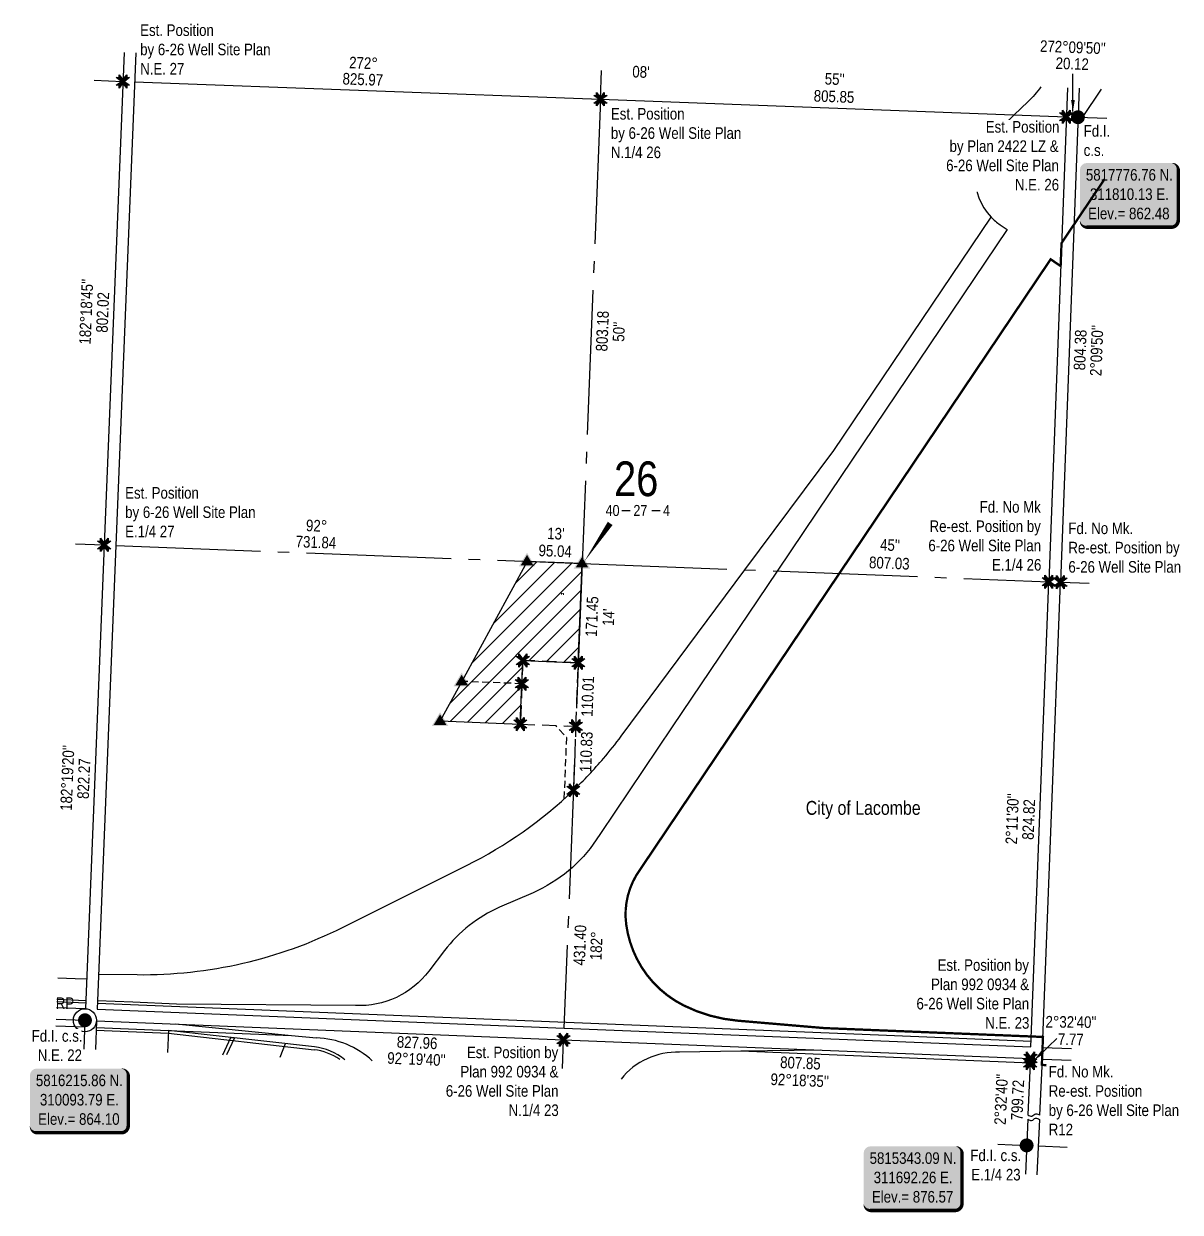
# Model space of a CAD drawing. Extents: x 305804 to 313700, y 5815814 to 5821728.
# Drawn here: x 306374 to 308373, y 5815814 to 5817868 of the extents above; entities that cross this region are included whole.
import ezdxf
from ezdxf.enums import TextEntityAlignment as Align

# ---------------------------------------------------------------- set-up
doc = ezdxf.new("R2010")
doc.units = 0
doc.header["$LTSCALE"] = 5
for name, pattern in [('BORDER', [44.45, 12.7, -6.35, 12.7, -6.35, 0, -6.35]), ('foc-ACCESSROAD', [3.75, 2.5, -1.25]), ('foc-QUARTERLINE', [33, 25, -3, 2, -3]), ('foc-TRAV', [1.875, 1.25, -0.625])]:
    doc.linetypes.add(name, pattern=pattern)
for name, color, linetype in [('10', 1, 'Continuous'), ('35', 37, 'Continuous'), ('9', 3, 'Continuous'), ('C-AR', 13, 'foc-ACCESSROAD'), ('C-WS', 13, 'foc-ACCESSROAD'), ('C-WS-S', 8, 'Continuous'), ('DETAIL-T', 7, 'Continuous'), ('L-33', 7, 'Continuous'), ('L-BD', 7, 'Continuous'), ('L-BD1', 253, 'Continuous'), ('L-MON', 1, 'Continuous'), ('L-QSEC', 8, 'foc-QUARTERLINE'), ('L-SEC', 7, 'Continuous'), ('L-SECLBL', 7, 'Continuous'), ('L-TITLEDB', 4, 'Continuous'), ('P-PROPOSED', 10, 'Continuous'), ('P-PROPOSED-EXISTING-H', 59, 'Continuous'), ('P-TRAV', 4, 'foc-TRAV')]:
    doc.layers.add(name, color=color, linetype=linetype)
doc.layers.add('AS-BOUNDARY', color=7, linetype='BORDER', lineweight=60, true_color=0xcc33ff)
doc.layers.add('AS-GENERAL', color=48, linetype='Continuous', lineweight=18)
doc.styles.add('240', font='ARIALN.TTF', dxfattribs={"height": 30})
doc.styles.add('80', font='ARIALN.TTF', dxfattribs={"height": 10})
doc.styles.add('80CG', font='ARIALN.TTF', dxfattribs={"height": 10})
doc.styles.add('80L', font='ARIALN.TTF', dxfattribs={"height": 10})
doc.styles.add('SIMPLEX', font='ARIALN.TTF')
doc.dimstyles.new('Compass 5 000', dxfattribs={"dimscale": 5, "dimtxt": 9, "dimasz": 2, "dimexe": 0.2, "dimexo": 0.0625, "dimgap": 0.5, "dimtad": 0, "dimtih": 1, "dimtoh": 1, "dimzin": 0, "dimdsep": 46, "dimtxsty": '80CG', "dimcen": 0.1, "dimse1": 1, "dimse2": 1, "dimclrd": 256, "dimclrt": 256, "dimaunit": 1, "dimadec": 4, "dimazin": 0, "dimtfac": 0.06, "dimtofl": 0, "dimtmove": 0, "dimatfit": 1, "dimfxl": 0.2, "dimtolj": 1, "dimtzin": 0, "dimlwd": -1, "dimarcsym": 0})

# ---------------------------------------------------------------- blocks, each defined once
blk = doc.blocks.new('L-SECLBL')
at = {"layer": '9', "color": 7}
for p, q in [((-5.1, -27.8), (-12.3, -27.8)), ((20.7, -27.8), (13.5, -27.8))]:
    blk.add_line(p, q, dxfattribs=at)
at = {"layer": '10', "color": 2, "style": 'SIMPLEX'}
blk.add_attdef('SEC', text='', height=30, dxfattribs=at).set_placement((0, 0), align=Align.MIDDLE)
at = {"layer": '10', "color": 5, "style": '80L'}
blk.add_attdef('TWP', text='', height=9.5, dxfattribs=at).set_placement((-14.4, -27.4), align=Align.MIDDLE_RIGHT)
blk.add_attdef('RGE', text='', height=9.5, dxfattribs=at).set_placement((3.6, -27.4), align=Align.MIDDLE_CENTER)
blk.add_attdef('MER', text='', height=9.5, dxfattribs=at).set_placement((23.2, -27.4), align=Align.MIDDLE_LEFT)
blk = doc.blocks.new('TEMP')
h = blk.add_hatch(color=255)
h.dxf.hatch_style = 1
h.paths.add_polyline_path([(0, 0.25), (-0.67, 1.15), (-0.67, 0.67), (-1.15, 0.67), (-0.25, 0), (-1.15, -0.67), (-0.67, -0.67), (-0.67, -1.15), (0, -0.25), (0.67, -1.15), (0.67, -0.67), (1.15, -0.67), (0.25, 0), (1.15, 0.67), (0.67, 0.67), (0.67, 1.15)])
h.paths.add_polyline_path([(0.57, 0.85), (0.57, 0.57), (0.85, 0.57), (0.08, 0), (0.85, -0.57), (0.57, -0.57), (0.57, -0.85), (0, -0.08), (-0.57, -0.85), (-0.57, -0.57), (-0.85, -0.57), (-0.08, 0), (-0.85, 0.57), (-0.57, 0.57), (-0.57, 0.85), (0, 0.08)], flags=16)
h = blk.add_hatch(color=1)
h.dxf.hatch_style = 1
h.paths.add_polyline_path([(0, 0.08), (-0.57, 0.85), (-0.57, 0.57), (-0.85, 0.57), (-0.08, 0), (-0.85, -0.57), (-0.57, -0.57), (-0.57, -0.85), (0, -0.08), (0.57, -0.85), (0.57, -0.57), (0.85, -0.57), (0.08, 0), (0.85, 0.57), (0.57, 0.57), (0.57, 0.85)])
at = {"color": 1}
for p, q in [((-0.08, 0), (0.08, 0)), ((0, 0.08), (0, -0.08))]:
    blk.add_line(p, q, dxfattribs=at)
at = {"color": 255, "flags": 128}
blk.add_lwpolyline([(-0.25, 0), (-1.15, 0.67), (-0.67, 0.67), (-0.67, 1.15), (0, 0.25), (0.67, 1.15), (0.67, 0.67), (1.15, 0.67), (0.25, 0), (1.15, -0.67), (0.67, -0.67), (0.67, -1.15), (0, -0.25), (-0.67, -1.15), (-0.67, -0.67), (-1.15, -0.67)], close=True, dxfattribs=at)
at = {"color": 1, "flags": 128}
blk.add_lwpolyline([(-0.08, 0), (-0.85, 0.57), (-0.57, 0.57), (-0.57, 0.85), (0, 0.08), (0.57, 0.85), (0.57, 0.57), (0.85, 0.57), (0.08, 0), (0.85, -0.57), (0.57, -0.57), (0.57, -0.85), (0, -0.08), (-0.57, -0.85), (-0.57, -0.57), (-0.85, -0.57)], close=True, dxfattribs=at)
blk = doc.blocks.new('fdia')
at = {"color": 255, "const_width": 1}
blk.add_lwpolyline([(-0.5, 0, 1), (0.5, 0, 1)], format="xyb", close=True, dxfattribs=at)
blk = doc.blocks.new('Fdiaa')
blk.add_blockref('fdia', (0, 0))
blk = doc.blocks.new('fdib')
at = {"color": 1, "const_width": 1.6}
blk.add_lwpolyline([(-0.4, 0, 1), (0.4, 0, 1)], format="xyb", close=True, dxfattribs=at)
at = {"color": 1}
blk.add_circle((0, 0), 0.8, dxfattribs=at)
blk = doc.blocks.new('Fdibb')
blk.add_blockref('fdib', (0, 0))
blk = doc.blocks.new('fdicc')
for name in ['Fdibb', 'Fdiaa']:
    blk.add_blockref(name, (0, 0))
blk = doc.blocks.new('FDI')
blk.add_blockref('fdicc', (0, 0))
blk = doc.blocks.new('STRIA')
blk.add_hatch(color=255).paths.add_polyline_path([(-0.04, 1.52), (-1.47, -0.87), (1.39, -0.87)])
blk = doc.blocks.new('STRIAA')
blk.add_blockref('STRIA', (0, 0))
blk = doc.blocks.new('STRIB')
at = {"color": 1}
blk.add_solid([(-1.12, -0.67), (-0.04, 1.13), (1.04, -0.67)], dxfattribs=at)
blk = doc.blocks.new('STRIBB')
blk.add_blockref('STRIB', (0, 0))
blk = doc.blocks.new('STRICC')
for name in ['STRIAA', 'STRIBB']:
    blk.add_blockref(name, (0, 0))
blk = doc.blocks.new('fdspike')
blk.add_blockref('STRICC', (0, 0))
blk = doc.blocks.new('*U453')
h = blk.add_hatch(color=254)
edge = h.paths.add_edge_path()
edge.add_line((-36.5, -28.5), (36.5, -28.5))
edge.add_arc((36.5, -22.5), 6, 270, 360)
edge.add_line((42.5, -22.5), (42.5, 21))
edge.add_arc((36.5, 21), 6, 0, 90)
edge.add_line((36.5, 27), (-36.5, 27))
edge.add_arc((-36.5, 21), 6, 90, 180)
edge.add_line((-42.5, 21), (-42.5, -22.5))
edge.add_arc((-36.5, -22.5), 6, 180, 270)
at = {"color": 1, "flags": 128}
blk.add_lwpolyline([(-36.5, -28.5, 3, 3, 0), (36.5, -28.5, 3, 3, 0.414214), (42.5, -22.5, 3, 3, 0), (42.5, 21, 3, 0, 0.414214), (36.5, 27, 0, 0, 0), (-36.5, 27, 0, 0, 0.414214), (-42.5, 21, 0, 0, 0), (-42.5, -22.5, 0, 3, 0.414214)], format="xyseb", close=True, dxfattribs=at)
blk.add_lwpolyline([(-29.9, -21, 0, 10, 0), (0, 0, 5, 5, 0)], format="xyseb", dxfattribs=at)
at = {"color": 1, "style": '80'}
blk.add_attdef('ENTER_TEXT_001', (-36, -5), '', height=10, dxfattribs=at)
blk = doc.blocks.new('*U454')
at = {"layer": '35', "color": 3}
blk.add_circle((0, 0), 10, dxfattribs=at)
at = {"layer": '35', "color": 3, "style": '80'}
blk.add_attdef('RP_001', (-25.2, 9.7), '', height=10, dxfattribs=at)

msp = doc.modelspace()

# ---------------------------------------------------------------- hatches: boundary and pattern name
at = {"layer": 'P-PROPOSED-EXISTING-H'}
h = msp.add_hatch(dxfattribs=at)
h.set_pattern_fill('ANSI31', color=256, scale=6.999344)
h.set_pattern_definition([(45, (719.102, 636.76), (-15.713974375, 15.713974375), [])])
h.paths.add_polyline_path([(307131.537, 5816731.729), (307094.21, 5816663.287), (307232.564, 5816657.851), (307235.31, 5816727.627), (307236.885, 5816767.768), (307332.811, 5816764.003), (307339.549, 5816935.361), (307244.59, 5816939.06)])

# ---------------------------------------------------------------- linework, layer by layer
at = {"layer": 'AS-BOUNDARY', "const_width": 4, "flags": 128}
msp.add_lwpolyline([(308141.898, 5816067.944), (308133.998, 5816069.11), (308135.953, 5816117.115), (307825.629, 5816129.674), (307757.923, 5816132.427), (307608.633, 5816145.191, -0.09477092), (307515.021, 5816171.529, -0.16201612), (307433.782, 5816252.621, -0.08201397), (307415.68, 5816310.849, -0.19566585), (307440.174, 5816407.298), (307537.264, 5816551.619), (307571.104, 5816601.921), (307783.74, 5816918.002), (307843.167, 5817006.338), (307933.851, 5817141.138), (308149.223, 5817461.287), (308166.486, 5817449.572), (308168.003, 5817489.336), (308242.327, 5817599.799)], format="xyb", dxfattribs=at)
at = {"layer": 'AS-GENERAL', "ltscale": 2, "flags": 128}
msp.add_lwpolyline([(307303.519, 5816882.065), (307303.723, 5816884.003), (307306.919, 5816883.777), (307307.388, 5816881.491)], dxfattribs=at)
at = {"layer": 'C-AR', "flags": 128}
msp.add_lwpolyline([(307308.574, 5816528.72), (307312.734, 5816634.673), (307293.536, 5816655.44)], dxfattribs=at)
at = {"layer": 'C-AR', "ltscale": 2, "flags": 128}
msp.add_lwpolyline([(307313.518, 5816654.656), (307328.508, 5816654.136), (307324.161, 5816543.401)], dxfattribs=at)
at = {"layer": 'C-WS', "ltscale": 2}
msp.add_lwpolyline([(307235.309, 5816727.618), (307232.571, 5816657.832), (307328.497, 5816654.068), (307332.811, 5816764.003), (307236.885, 5816767.768)], close=True, dxfattribs=at)
at = {"layer": 'L-BD', "flags": 128}
for points in [[(308110.041, 5815982.758, 0.09819619), (308113.365, 5815980.803, 0.11502491), (308116.651, 5815980.451, 0.18910183), (308120.09, 5815982.312, -0.18910183), (308123.529, 5815984.172, -0.11502491), (308126.815, 5815983.82, -0.09819619), (308130.139, 5815981.865)], [(308109.703, 5815975.153, 0.09819619), (308113.027, 5815973.197, 0.11502491), (308116.313, 5815972.845, 0.18910183), (308119.752, 5815974.706, -0.18910183), (308123.191, 5815976.567, -0.11502491), (308126.476, 5815976.214, -0.09819619), (308129.801, 5815974.259)]]:
    msp.add_lwpolyline(points, format="xyb", dxfattribs=at)
at = {"layer": 'L-QSEC', "ltscale": 2, "flags": 128}
for points in [[(307371.056, 5817737.839), (307373.017, 5817787.793)], [(307371.056, 5817737.839), (307339.549, 5816935.353)], [(306463.459, 5816969.482), (306513.37, 5816967.538)], [(306533.473, 5816966.755), (307339.549, 5816935.361)], [(307339.549, 5816935.361), (307308.027, 5816132.472)], [(307339.549, 5816935.361), (308145.881, 5816903.958)], [(308165.984, 5816903.175), (308215.76, 5816901.236)], [(307305.273, 5816062.382), (307307.238, 5816112.369)]]:
    msp.add_lwpolyline(points, dxfattribs=at)
at = {"layer": 'L-SEC', "ltscale": 2, "flags": 128}
for points in [[(306547.763, 5817818.774), (306513.37, 5816967.538)], [(306567.867, 5817818.019), (306533.472, 5816966.726)], [(306495.784, 5817770.695), (306545.744, 5817768.819)], [(306565.848, 5817768.065), (307371.056, 5817737.839)], [(308178.152, 5817757.568), (308145.878, 5816903.883)], [(308198.255, 5817756.813), (308165.982, 5816903.123)], [(307371.056, 5817737.839), (308176.263, 5817707.613)], [(308196.367, 5817706.859), (308246.327, 5817704.983)], [(306513.37, 5816967.538), (306480.855, 5816166.113)], [(306533.472, 5816966.723), (306500.956, 5816165.295)], [(308115.125, 5816099.902), (308145.912, 5816903.937)], [(308135.227, 5816099.091), (308166.016, 5816903.168)], [(306430.897, 5816168.145), (306480.855, 5816166.113)], [(306500.956, 5816165.295), (307308.055, 5816132.47)], [(306430.08, 5816148.043), (306480.039, 5816146.011)], [(306480.039, 5816146.011), (306478.01, 5816096)], [(306500.141, 5816145.194), (306498.112, 5816095.187)], [(306500.141, 5816145.194), (307307.238, 5816112.369)], [(307308.049, 5816132.471), (308115.125, 5816099.902)], [(307307.238, 5816112.369), (308114.355, 5816079.799)], [(308135.227, 5816099.091), (308185.176, 5816097.075)], [(308114.01, 5816072.037), (308110.041, 5815982.758)], [(308114.355, 5816079.799), (308114.01, 5816072.037)], [(308134.457, 5816078.988), (308130.139, 5815981.865)], [(308134.457, 5816078.988), (308184.412, 5816076.972)], [(308109.703, 5815975.153), (308105.459, 5815879.701)], [(308129.801, 5815974.259), (308125.561, 5815878.89)], [(308057.725, 5815931.663), (308107.68, 5815929.647)], [(308127.782, 5815928.836), (308177.736, 5815926.82)]]:
    msp.add_lwpolyline(points, dxfattribs=at)
at = {"layer": 'L-SECLBL', "ltscale": 2, "flags": 128}
msp.add_lwpolyline([(307342.686, 5816938.231, 0, 9.999, 0), (307387.876, 5817004.749, 0, 0, 0)], format="xyseb", dxfattribs=at)
at = {"layer": 'L-TITLEDB', "ltscale": 2, "flags": 128}
for points in [[(308132.334, 5817759.288, -0.04385251), (308109.824, 5817733.467), (308086.296, 5817710.829), (308048.98, 5817674.921, 0.41264064), (308046.119, 5817534.208, 0.05286825), (308061.937, 5817520.809), (308073.843, 5817512.714), (307767.418, 5817057.352), (307676.434, 5816922.143), (307495.231, 5816652.863), (307371.303, 5816468.698), (307363.869, 5816457.65, -0.14250752), (307254.596, 5816366.472), (307196.659, 5816341.165, 0.12755232), (307101.362, 5816266.352), (307074.542, 5816231.012, -0.24625766), (306947.461, 5816171.386), (306638.312, 5816174.018), (306562.535, 5816177.085), (306501.651, 5816179.55)], [(306503.511, 5816225.507), (306570.531, 5816224.769, 0.11917397), (306925.201, 5816306.396), (307140.406, 5816413.84, 0.07541318), (307324.252, 5816543.321, -17.45870041)], [(306976.685, 5816075.83, 0.17811471), (306879.959, 5816115.639)], [(306920.299, 5816078.11, 0.12668461), (306876.05, 5816094.937)], [(306928.933, 5816077.761, 0.14505284), (306876.612, 5816099.902)], [(307507.915, 5816090.595, 0.2390178), (307406.599, 5816044.175)]]:
    msp.add_lwpolyline(points, format="xyb", dxfattribs=at)
for points in [[(308196.572, 5817706.688), (308204.124, 5817706.406), (308237.058, 5817755.356)], [(306432.982, 5816219.45), (306463.09, 5816218.181), (306483.058, 5816217.543)], [(306431.308, 5816178.261), (306481.387, 5816176.252)], [(306431.474, 5816182.339), (306481.553, 5816180.363)], [(306501.485, 5816175.457), (307851.427, 5816120.621), (308115.553, 5816109.904)], [(306429.607, 5816136.393), (306479.697, 5816134.383)], [(306499.611, 5816128.565), (306624.212, 5816123.514), (306876.05, 5816094.937)], [(306499.805, 5816133.565), (306624.406, 5816128.514), (306837.016, 5816119.894)], [(306624.406, 5816128.514), (306622.914, 5816090.139)], [(306876.612, 5816099.902), (306624.406, 5816128.514)], [(306636.909, 5816139.755), (306837.016, 5816119.894), (306879.959, 5816115.639)], [(306718.201, 5816086.285), (306732.296, 5816116.277), (306738.587, 5816115.564), (306724.704, 5816086.022)], [(306817.294, 5816082.277), (306826.893, 5816105.537)], [(307751.947, 5816094.452), (307613.68, 5816092.281), (307507.916, 5816090.595), (307507.915, 5816090.595)], [(308114.046, 5816072.08), (307613.68, 5816092.281)]]:
    msp.add_lwpolyline(points, dxfattribs=at)
at = {"layer": 'L-TITLEDB', "ltscale": 2}
msp.add_lwpolyline([(307324.252, 5816543.321, 0.02537234), (307376.388, 5816598.612, 0.01632661), (307406.85, 5816636.851), (307620.894, 5816924.31), (307774.492, 5817130.589), (308046.119, 5817534.208)], format="xyb", dxfattribs=at)
at = {"layer": 'P-PROPOSED', "ltscale": 2}
msp.add_lwpolyline([(307131.537, 5816731.729), (307094.21, 5816663.287), (307232.564, 5816657.851), (307235.31, 5816727.627), (307236.885, 5816767.768), (307332.811, 5816764.003), (307339.549, 5816935.361), (307244.59, 5816939.06)], close=True, dxfattribs=at)
at = {"layer": 'P-TRAV', "ltscale": 2, "flags": 128}
msp.add_lwpolyline([(307235.309, 5816727.618), (307131.509, 5816731.692)], dxfattribs=at)

# ---------------------------------------------------------------- block references
at = {"layer": 'C-WS-S', "xscale": 1.999812434600001, "yscale": 1.999812434600001, "zscale": 1.999812434600001}
msp.add_blockref('*U454', (306480.032, 5816145.954), dxfattribs=at).add_auto_attribs({'RP_001': 'RP'})
at = {"layer": 'DETAIL-T'}
ref = msp.add_blockref('*U453', (308284.762, 5817573.729), dxfattribs=dict(at, xscale=1.999812434600001, yscale=1.999812434600001, zscale=1.999812434600001))
ref.add_attrib('ENTER_TEXT_001', '5817776.76 N.', (308210.131, 5817597.271), dxfattribs={"layer": '0', "color": 1, "height": 19.99812, "style": '80'})
ref.add_attrib('ENTER_TEXT_002', '311810.13 E.', (308217.128, 5817563.859), dxfattribs={"layer": '0', "color": 1, "height": 19.99812, "style": '80'})
ref.add_attrib('ENTER_TEXT_003', 'Elev.= 862.48', (308213.991, 5817530.447), dxfattribs={"layer": '0', "color": 1, "height": 19.99812, "style": '80'})
ref = msp.add_blockref('*U453', (306469.857, 5816008.498), dxfattribs=dict(at, xscale=1.999812434600001, yscale=1.999812434600001, zscale=1.999812434600001))
ref.add_attrib('ENTER_TEXT_001', '5816215.86 N.', (306395.226, 5816032.041), dxfattribs={"layer": '0', "color": 1, "height": 19.99812, "style": '80'})
ref.add_attrib('ENTER_TEXT_002', '310093.79 E.', (306402.224, 5815998.628), dxfattribs={"layer": '0', "color": 1, "height": 19.99812, "style": '80'})
ref.add_attrib('ENTER_TEXT_003', 'Elev.= 864.10', (306399.134, 5815965.216), dxfattribs={"layer": '0', "color": 1, "height": 19.99812, "style": '80'})
ref = msp.add_blockref('*U453', (307910.975, 5815874.134), dxfattribs=dict(at, xscale=1.999812434600001, yscale=1.999812434600001, zscale=1.999812434600001))
ref.add_attrib('ENTER_TEXT_001', '5815343.09 N.', (307836.344, 5815897.676), dxfattribs={"layer": '0', "color": 1, "height": 19.99812, "style": '80'})
ref.add_attrib('ENTER_TEXT_002', '311692.26 E.', (307843.342, 5815864.264), dxfattribs={"layer": '0', "color": 1, "height": 19.99812, "style": '80'})
ref.add_attrib('ENTER_TEXT_003', 'Elev.= 876.57', (307840.232, 5815830.852), dxfattribs={"layer": '0', "color": 1, "height": 19.99812, "style": '80'})
at = {"layer": 'L-MON', "rotation": 359.9988505400267}
for p, xscale, yscale, zscale in [((306545.744, 5817768.819), 9.999062173000018, 9.999062173000018, 9.999062173000018), ((307371.056, 5817737.839), 9.999062173000018, 9.999062173000018, 9.999062173000018), ((308176.263, 5817707.613), 9.999062173000018, 9.999062173000018, 9.999062173000018), ((306513.37, 5816967.538), 9.999062173000018, 9.999062173000018, 9.999062173000018), ((308145.912, 5816903.937), 9.999062173000018, 9.999062173000018, 9.999062173000018), ((308165.982, 5816903.123), 9.999062173000018, 9.999062173000018, 9.999062173000018), ((307328.508, 5816654.136), 9.999062173000011, 9.999062173000011, 9.999062173000011), ((307324.161, 5816543.401), 9.999062173000011, 9.999062173000011, 9.999062173000011), ((307307.238, 5816112.369), 9.999062173000018, 9.999062173000018, 9.999062173000018), ((308114.01, 5816072.037), 9.999062173000018, 9.999062173000018, 9.999062173000018), ((308114.355, 5816079.799), 9.999062173000018, 9.999062173000018, 9.999062173000018)]:
    msp.add_blockref('TEMP', p, dxfattribs=dict(at, xscale=xscale, yscale=yscale, zscale=zscale))
at = {"layer": 'L-MON'}
for name, p, xscale, yscale, zscale in [('FDI', (308196.367, 5817706.853), 10.00000000000002, 10.00000000000002, 10.00000000000002), ('fdspike', (307244.563, 5816939.01), 9.999062173000011, 9.999062173000011, 9.999062173000011), ('fdspike', (307339.534, 5816935.321), 9.999062173000011, 9.999062173000011, 9.999062173000011), ('TEMP', (307236.885, 5816767.768), 9.999062173000011, 9.999062173000011, 9.999062173000011), ('TEMP', (307332.811, 5816764.003), 9.999062173000011, 9.999062173000011, 9.999062173000011), ('fdspike', (307131.537, 5816731.729), 9.999062173000011, 9.999062173000011, 9.999062173000011), ('TEMP', (307235.309, 5816727.618), 9.999062173000011, 9.999062173000011, 9.999062173000011), ('fdspike', (307094.21, 5816663.287), 9.999062173000011, 9.999062173000011, 9.999062173000011), ('TEMP', (307232.564, 5816657.851), 9.999062173000011, 9.999062173000011, 9.999062173000011), ('FDI', (308107.68, 5815929.647), 10.00000000000002, 10.00000000000002, 10.00000000000002)]:
    msp.add_blockref(name, p, dxfattribs=dict(at, xscale=xscale, yscale=yscale, zscale=zscale))
at = {"layer": 'L-SECLBL', "xscale": 1.999812434600001, "yscale": 1.999812434600001, "zscale": 1.999812434600001}
msp.add_blockref('L-SECLBL', (307432.857, 5817081.891), dxfattribs=at).add_auto_attribs({'SEC': '26', 'TWP': '40', 'RGE': '27', 'MER': '4'})

# ---------------------------------------------------------------- texts
at = {"layer": 'L-33', "color": 200, "linetype": 'Continuous', "true_color": 0xcc33ff, "insert": (307825.191, 5816509.415), "char_height": 23.99775, "attachment_point": 5, "style": '240'}
msp.add_mtext_dynamic_manual_height_columns('City of Lacombe', width=200.50254, gutter_width=45, heights=[0], dxfattribs=at)
at = {"layer": 'L-BD', "style": '80L'}
for s, height, rotation, p in [("272°09'50''", 19.99812, 357.835, (308187.627, 5817827.836)), ('272°', 19.9981, 357.8503, (306961.444, 5817800.744)), ('20.12', 19.9981, 357.835, (308186.55, 5817799.359)), ("08'", 19.9981, 357.8503, (307441.083, 5817785.241)), ('825.97', 19.9981, 357.8503, (306960.375, 5817772.267)), ("55''", 19.9981, 357.8503, (307775.93, 5817772.671)), ('805.85', 19.9981, 357.8503, (307774.805, 5817742.695)), ("182°18'45''", 19.99812, 87.6864, (306482.123, 5817370.656)), ('802.02', 19.9981, 87.6864, (306510.597, 5817369.506)), ('804.38', 19.9981, 87.835, (308200.169, 5817304.552)), ("2°09'50''", 19.9981, 87.835, (308228.646, 5817303.476)), ('92°', 19.9981, 357.7697, (306880.435, 5817000.774)), ("13'", 19.9981, 357.7697, (307294.015, 5816987.168)), ('731.84', 19.9981, 357.7697, (306879.326, 5816972.298)), ('95.04', 19.9981, 357.7697, (307292.848, 5816957.194)), ("45''", 19.9981, 357.7697, (307871.577, 5816967.254)), ('807.03', 19.9981, 357.7712, (307870.377, 5816936.221)), ("182°19'20''", 19.99812, 87.6763, (306449.488, 5816564.735)), ('822.27', 19.9981, 87.6763, (306477.962, 5816563.58)), ("2°11'30''", 19.9981, 87.8072, (308082.688, 5816494.089)), ('824.82', 19.9981, 87.8072, (308111.165, 5816492.998)), ("2°32'40''", 19.9981, 359.4545, (308184.396, 5816143.005)), ('7.77', 19.9981, 359.4545, (308184.11, 5816113.009)), ('827.96', 19.9981, 357.675, (307054.163, 5816107.324)), ("92°19'40''", 19.9981, 357.675, (307053.007, 5816078.85)), ('807.85', 19.9981, 357.6892, (307716.718, 5816072.138)), ("92°18'35''", 19.9981, 357.6892, (307715.508, 5816042.165)), ("2°32'40''", 19.9981, 87.4544, (308063.524, 5816009.124)), ('799.72', 19.9981, 87.4544, (308091.993, 5816007.859))]:
    msp.add_text(s, height=height, rotation=rotation, dxfattribs=at).set_placement(p, align=Align.MIDDLE)
at = {"layer": 'L-BD1', "style": '80L'}
for s, rotation, p in [('803.18', 87.7506, (307374.322, 5817337.127)), ("50''", 87.7506, (307402.797, 5817336.009)), ('171.45', 87.7528, (307356.449, 5816843.742)), ("14'", 87.7506, (307384.924, 5816842.624)), ('110.01', 87.7572, (307348.877, 5816705.726)), ('110.83', 87.7517, (307346.435, 5816609.699)), ('431.40', 87.7506, (307335.416, 5816275.702)), ('182%%D', 87.7506, (307363.892, 5816274.584))]:
    msp.add_text(s, height=19.9981, rotation=rotation, dxfattribs=at).set_placement(p, align=Align.MIDDLE)
at = {"layer": 'L-MON', "attachment_point": 1, "rotation": 359.998851, "style": '80L'}
for s, width, insert, char_height in [('Est. Position\\Pby 6-26 Well Site Plan\\PN.E. 27', 247.67048, (306575.457, 5817867.307), 19.99812), ('Est. Position\\Pby 6-26 Well Site Plan\\PN.1/4 26', 234.29535, (307389.082, 5817722.788), 19.99812), ('Fd.I.\\Pc.s.', 22.04407, (308206.318, 5817693.174), 19.9981), ('Est. Position\\Pby 6-26 Well Site Plan\\PE.1/4 27', 230.41886, (306549.508, 5817067.511), 19.99812), ('\\pi91.847;Fd. No Mk\\P\\pi5.1839;Re-est. Position by\\P\\pi3.1105;6-26 Well Site Plan\\P\\pi113.06;E.1/4 26', 195.50715, (307934.734, 5817043.206), 19.99812), ('Fd. No Mk.\\PRe-est. Position by\\P6-26 Well Site Plan', 234.01041, (308179.875, 5817006.297), 19.99812), ('\\pi37.527;Est. Position by\\P\\pi26.287;Plan 992 0934 &\\P\\pi1.0366;6-26 Well Site Plan\\P\\pi119.82;N.E. 23', 193.43329, (307916.242, 5816251.397), 19.99812), ('\\pi37.527;Est. Position by\\P\\pi26.287;Plan 992 0934 &\\P\\pi1.0366;6-26 Well Site Plan\\P\\pi109.62;N.1/4 23', 193.43329, (307102.704, 5816100.46), 19.99812), ('Fd. No Mk.\\PRe-est. Position\\Pby 6-26 Well Site Plan\\PR12', 256.44714, (308145.906, 5816067.075), 19.99812), ('\\pi2.1315;Fd.I. c.s.\\P\\pi3.6729;E.1/4 23', 86.12087, (308008.236, 5815922.45), 19.99812)]:
    msp.add_mtext_dynamic_manual_height_columns(s, width=width, gutter_width=50, heights=[0], dxfattribs=dict(at, insert=insert, char_height=char_height))

# ---------------------------------------------------------------- leaders
at = {"layer": 'C-WS-S', "path_type": 1}
msp.add_leader([(308187.714, 5817716.813), (308187.714, 5817781.817)], dimstyle='Compass 5 000', override={"dimasz": 4, "dimgap": 0.5, "dimtad": 0}, dxfattribs=at)
at = {"layer": 'L-BD', "path_type": 1}
msp.add_leader([(308120.695, 5816076.759), (308159.984, 5816114.499)], dimstyle='Compass 5 000', override={"dimasz": 4, "dimgap": 0.5, "dimtad": 0}, dxfattribs=at)

# ---------------------------------------------------------------- next in the draw order: texts
at = {"layer": 'L-MON', "char_height": 19.99812, "attachment_point": 1, "rotation": 359.998851, "style": '80L', "bg_fill": 3, "box_fill_scale": 1.1, "bg_fill_color": 256, "bg_fill_transparency": 0}
for s, width, insert in [('\\pi69.502;Est. Position\\P\\pi6.9024;by Plan 2422 LZ &\\P\\pi1.0366;6-26 Well Site Plan\\P\\pi119.82;N.E. 26', 193.43329, (307967.577, 5817700.218)), ('\\pi11.706;Fd.I. c.s.\\P\\pi22.21;N.E. 22', 95.69554, (306376.268, 5816128.886))]:
    msp.add_mtext_dynamic_manual_height_columns(s, width=width, gutter_width=50, heights=[0], dxfattribs=dict(at, insert=insert))

# ---------------------------------------------------------------- next in the draw order: block references
at = {"layer": 'L-MON', "xscale": 10.00000000000002, "yscale": 10.00000000000002, "zscale": 10.00000000000002}
msp.add_blockref('FDI', (306480.032, 5816145.954), dxfattribs=at)

doc.saveas('drawing.dxf')
